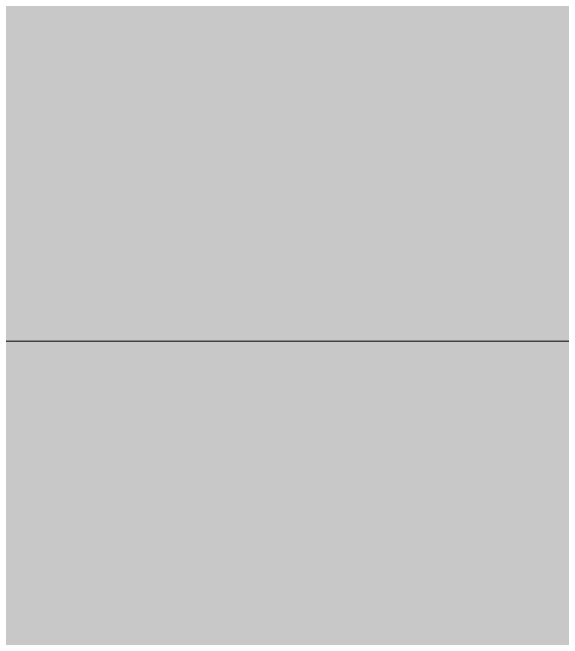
# Model space of a CAD drawing. Header units: millimetres. Extents: x 81773 to 282675, y -8553 to 29000.
# Drawn here: x 111894.2624 to 111894.5249, y 6583.858 to 6584.1569 of the extents above; entities that cross this region are included whole.
import ezdxf

# ---------------------------------------------------------------- set-up
doc = ezdxf.new("R2010")
doc.units = ezdxf.units.MM
doc.layers.add('A-GENM-2', color=5, linetype='Continuous', lineweight=9, true_color=0x0000ff)

# ---------------------------------------------------------------- blocks, each defined once
blk = doc.blocks.new('Плинтус - Плинтус светлый _сад_-33412383-План раскладки напольных покрытий 3 этажа в осях 23-33')
at = {"layer": 'A-GENM-2'}
blk.add_hatch(color=256, dxfattribs=at).paths.add_polyline_path([(665.71423, -15), (679.99994, -15), (678.99994, 0), (0, 0), (-15, -15), (663.99994, -15)])
blk.add_line((-15, -15), (680.21136, -15), dxfattribs=at)
blk = doc.blocks.new('Плинтус - Плинтус светлый _сад_-33412372-План раскладки напольных покрытий 3 этажа в осях 23-33')
at = {"layer": 'A-GENM-2'}
blk.add_hatch(color=256, dxfattribs=at).paths.add_polyline_path([(1455.00001, -15), (1440.00001, 0), (-1, -1), (-1, -15), (883.43337, -15)])

msp = doc.modelspace()

# ---------------------------------------------------------------- block references
at = {"layer": 'A-GENM-2', "rotation": 270}
msp.add_blockref('Плинтус - Плинтус светлый _сад_-33412372-План раскладки напольных покрытий 3 этажа в осях 23-33', (111908.99994, 6599.00001), dxfattribs=at)
at = {"layer": 'A-GENM-2'}
msp.add_blockref('Плинтус - Плинтус светлый _сад_-33412383-План раскладки напольных покрытий 3 этажа в осях 23-33', (111230, 6599.00001), dxfattribs=at)

doc.saveas('drawing.dxf')
